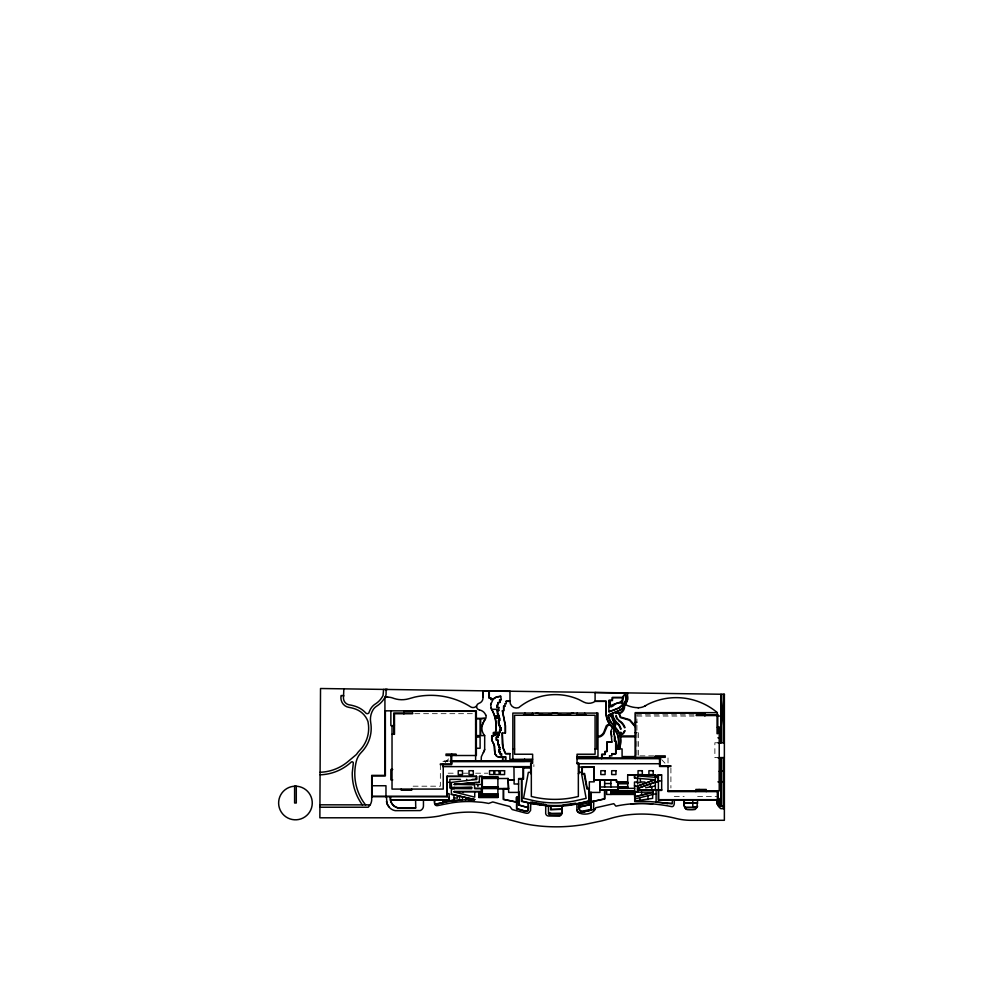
<?xml version="1.0" encoding="UTF-8"?>
<svg xmlns="http://www.w3.org/2000/svg" width="1003" height="1003" viewBox="0 0 1003 1003"><rect width="100%" height="100%" fill="white"/><g stroke="black" fill="none" stroke-linecap="round" stroke-linejoin="round"><path stroke-width="0.75" stroke-dasharray="5 3.75" d="M445.207 762.531L450.798 756.488M414.828 713.685L474.168 713.685M694.026 714.826L636.93 714.826L636.93 722.285M636.93 716.054L694.076 716.054M717.784 742.772L714.876 742.772L714.876 757.629L717.784 757.629M653.693 755.873L636.93 755.873L636.93 734.259M449.081 760.863L442.912 760.863L442.912 762.117M442.912 761.565L449.081 761.565M448.165 773.2L455.788 773.2M463.424 773.2L468 773.2M475.623 773.2L487.834 773.2M674.304 796.445L684.171 796.445M697.624 796.445L716.781 796.445M661.667 759.61L664.976 763.195M670.907 768.01L670.907 787.994M668.011 757.967L668.011 763.734M638.522 732.717L638.522 755.873M636.93 725.269L636.93 731.225M533.884 764.574L533.884 766.631M447.188 760.399L447.188 761.327M440.342 764.662L440.342 786.189L411.656 786.189L411.656 790.239"/><path stroke-width="1.5" d="M454.346 795.003L474.732 799.679M383.585 689.412L383.046 695.518A21.201 21.188 0 0 1 376.2 703.429L375.272 704.031A13.616 13.603 0 0 0 370.884 708.519A20.75 20.737 0 0 0 369.254 711.854L368.866 712.957A2.094 2.094 0 0 1 365.731 712.983L365.18 712.368A23.157 23.144 0 0 0 356.943 706.902A36.622 36.597 0 0 0 349.395 704.871L348.643 704.708A6.896 6.883 0 0 1 343.841 700.182L343.653 699.48A8.952 8.939 0 0 1 343.54 696.308L343.841 688.835M387.71 689.462L386.13 689.425L386.042 694.979L384.751 697.687A23.746 23.721 0 0 1 376.664 706.162A11.121 11.121 0 0 0 373.053 709.823A18.267 18.255 0 0 0 370.684 722.423A34.29 34.278 0 0 1 370.847 733.231L370.345 735.901A34.29 34.278 0 0 1 361.331 752.375A19.458 19.446 0 0 0 356.328 761.264A50.852 50.814 0 0 0 363.587 802.237L365.543 804.882M614.287 724.078L614.287 723.376M622.738 697.624C622.775 703.742 614.262 703.065 610.2 705.974L609.448 705.347L609.448 706.701C613.372 707.942 614.513 702.752 618.199 702.89C628.818 701.736 621.007 717.458 617.008 711.591M623.49 704.206L623.891 703.818A8.789 8.789 0 0 0 626.035 695.555C622.148 693.487 623.665 701.31 621.91 702.89C628.831 706.425 620.431 717.17 616.695 712.306M590.955 810.136L593.513 809.584L593.776 801.309L591.106 801.848M562.144 806.061L562.081 813.634L559.737 816.204L548.541 815.991A2.959 2.959 0 0 1 545.682 813.546L545.745 804.607L530.825 802.074L530.562 810.474L528.669 812.856A3.548 3.548 0 0 1 526.211 813.182L525.396 812.994A108.562 108.562 0 0 1 519.742 811.515L512.207 809.546L509.837 806.512L498.065 803.441A88.59 88.59 0 0 0 492.749 801.949L488.649 803.428A87.085 87.085 0 0 0 481.478 802.275L471.874 801.573A111.12 111.12 0 0 0 452.679 802.663L443.213 804.444A105.478 105.478 0 0 1 437.27 805.66A1.943 1.943 0 0 1 435.503 805.045L434.6 803.428M484.612 749.391L484.399 750.608M653.028 780.372L653.091 779.632M601.662 758.769L601.662 754.356L604.922 754.356L604.922 751.46L606.802 751.46L606.802 742.032L611.805 742.032M390.368 796.683L390.48 800.407A10.017 10.017 0 0 0 398.003 807.979L415.743 807.979L415.593 799.867M390.493 796.833L390.43 799.165M721.069 727.363L724.367 694.289L320.521 688.509L319.869 817.796L419.279 817.796A115.721 115.721 0 0 0 439.088 816.078C457.18 811.64 476.588 810.098 494.567 815.865L518.827 822.247A119.131 119.131 0 0 0 533.508 825.268L539.062 825.945A168.592 168.592 0 0 0 576.888 825.557A200.424 200.424 0 0 0 585.276 824.341L601.838 820.855A198.644 198.644 0 0 0 609.912 818.624A107.572 107.572 0 0 1 615.366 817.132L619.001 816.317A106.368 106.368 0 0 1 628.179 814.825L631.877 814.461A121.526 121.526 0 0 1 651.8 814.461A151.666 151.666 0 0 1 676.285 818.511A60.982 60.982 0 0 0 691.819 820.316L724.367 820.291L724.367 694.289M619.854 710.212L612.169 713.547A7.836 7.836 0 0 0 612.595 716.894A16.65 16.65 0 0 0 614.212 719.753L614.375 719.966A7.109 7.109 0 0 1 615.566 722.611L615.253 727.463M579.132 803.604L575.898 804.193A104.488 104.488 0 0 1 563.31 805.986L550.76 806.249L545.168 805.559L545.293 804.556M545.168 805.559L541.432 805.058L541.57 804.093M543.3 805.309L543.438 804.356M541.432 805.058L537.721 804.506L537.859 803.541M539.576 804.782L539.714 803.817M612.795 713.208C612.482 717.421 615.453 721.621 618.5 723.965M537.721 804.506L533.997 803.93L534.173 802.851M535.853 804.218L536.028 803.152M343.54 696.308L343.678 695.543L341.095 695.543A11.547 11.547 0 0 0 341.183 700.056A9.428 9.428 0 0 0 348.931 707.366A34.19 34.165 0 0 1 356.002 709.259A20.674 20.662 0 0 1 368.013 721.633L368.527 725.345A31.745 31.72 0 0 1 361.23 748.727L358.861 751.297A21.991 21.978 0 0 0 356.529 754.394L347.389 762.067A45.674 45.636 0 0 1 321.9 772.172L320.107 772.247M495.281 732.503L495.62 731.187A33.588 33.588 0 0 0 491.545 709.347L490.655 704.745L493.188 699.078A8.927 8.927 0 0 1 498.867 696.496L500.723 696.145L501.262 699.73L499.682 699.969L500.058 702.413L497.902 702.739M490.718 704.758L490.981 703.216M521.447 778.717L521.447 801.397L532.142 803.616L532.355 802.337M613.585 730.911L613.548 731.789M615.366 725.395L615.541 723.263M615.779 713.472L616.093 711.967M620.544 732.315L619.854 734.359M621.108 732.428L620.393 734.572L623.039 733.243L624.568 730.698M617.234 748.915C620.255 740.954 618.174 732.04 611.742 726.46M619.528 748.915C621.446 742.057 621.647 733.481 615.917 728.303M615.253 725.796L614.877 726.811M625.12 730.848L623.44 733.669L620.142 735.212M485.803 715.101A4.626 4.626 0 0 1 485.189 719.477A17.628 17.628 0 0 0 482.155 726.022A10.557 10.557 0 0 0 484.7 735.575L484.662 749.705L481.327 756.776L481.177 761.327M613.648 730.711L614.137 729.983M697.624 800.106L696.897 807.402L684.899 807.402M684.171 800.106L684.196 806.186L686.19 809.12A2.445 2.445 0 0 0 687.506 809.622L688.133 809.659A50.614 50.614 0 0 0 692.872 809.709L695.217 809.459L697.624 806.236M627.502 696.17A10.093 10.093 0 0 1 625.446 704.031A12.914 12.914 0 0 0 624.455 705.673L624.33 706.237M624.581 705.736L627.552 699.893L627.326 693.048L595.243 692.584M613.121 727.915L614.977 730.272A14.192 14.192 0 0 1 618.174 735.813L618.299 736.478A26.968 26.968 0 0 1 617.698 747.849L617.422 748.765L619.541 748.363A28.886 28.886 0 0 0 620.368 737.393L619.603 734.108A16.123 16.123 0 0 0 617.171 729.883L613.999 725.382M614.024 725.645L614.287 722.649L612.419 719.289M484.085 751.485L483.408 752.501M623.189 707.642L622.587 704.821L618.751 707.955L608.997 711.666M623.603 707.353L618.914 710.763M612.557 727.802L610.739 731.262L611.805 736.515M623.126 707.717L622.336 708.532A10.908 10.908 0 0 1 620.895 709.622L620.381 709.923M623.314 704.169L625.784 700.332L625.897 695.618M614.337 729.632C611.705 732.742 616.933 737.105 614.588 740.941L615.817 740.941L615.817 753.83L611.905 753.83M493.3 699.179L495.858 697.411L500.597 696.32M561.467 814.524L561.316 814.624A1.63 1.63 0 0 1 560.501 814.837L550.76 815.038A2.345 2.345 0 0 1 548.528 813.546L548.39 805.973L545.607 805.622M645.619 705.61L644.453 706.262A13.804 13.804 0 0 1 638.673 707.717L637.996 707.717A29.551 29.551 0 0 1 625.27 704.545M644.866 706.049L647.574 704.47A63.753 63.753 0 0 1 717.346 712.644L717.346 716.054L721.069 716.054M618.174 710.939L615.905 711.879A80.516 80.516 0 0 1 612.846 713.033L608.244 715.39A16.687 16.687 0 0 0 612.319 724.291L614.902 727.062M612.181 713.421L608.395 715.377L609.987 720.58L613.849 725.67M717.346 790.928L717.346 799.679L658.695 799.679L658.695 790.402L661.667 790.402L661.667 774.817L658.269 774.817L658.269 781.989L655.36 781.989L637.544 788.458L655.41 782.127L658.407 782.139M610.376 714.161C612.645 713.02 613.435 720.254 615.428 722.636M577.59 803.842L589.187 801.184M634.711 796.733L653.204 792.144L634.786 792.144L634.686 796.708L634.648 792.144L613.084 792.27L613.084 789.963M634.711 796.884L653.204 792.295M656.1 793.661L634.711 798.977M593.513 809.584L595.105 809.208M609.561 724.128L607.793 724.743A5.09 5.09 0 0 0 606.263 725.859L603.831 732.152A7.573 7.573 0 0 1 599.481 736.089L597.976 736.089M591.106 801.911L604.558 798.864L604.558 789.963M579.283 806.989L589.187 804.745M579.283 807.139L589.338 804.857L589.338 781.838L594.215 781.838L594.215 780.259M590.955 809.308L582.204 811.302A2.407 2.407 0 0 1 580.8 811.189M590.955 809.459C584.285 813.007 576.173 812.969 579.132 803.466M443.213 802.663L434.976 804.318M435.051 804.155L452.416 800.795L465.417 799.679M645.631 787.756L655.36 785.988M501.099 699.618L499.519 699.856L499.895 702.288L497.739 702.614L498.24 704.959L497.112 704.984L497.112 707.504L498.704 707.504M319.932 807.227L368.314 807.227L370.408 804.419A11.647 11.635 0 0 0 371.699 800.018L371.699 775.382L384.926 775.382L384.926 697.361L387.71 697.135L386.318 697.185M634.711 801.033L652.665 798.363L652.665 794.664M547.713 714.826L546.66 714.963A14.468 14.468 0 0 1 543.325 714.888L542.962 714.826M453.807 800.081L442.95 802.024L442.95 800.156M452.428 800.946L455.675 800.519M454.359 784.597L479.534 782.139M573.49 713.083L573.327 713.108A15.898 15.898 0 0 0 570.193 713.823A18.806 18.806 0 0 1 565.341 714.8L564.526 714.838M455.663 800.519L462.17 799.968M454.334 784.308L476.438 782.503M576.888 803.967L576.888 809.709A2.971 2.971 0 0 0 578.179 812.154C582.467 815.89 594.603 814.26 595.644 807.791L613.798 803.679L615.892 806.161L616.858 805.961A116.95 116.95 0 0 1 622.888 804.87L624.907 804.582A116.95 116.95 0 0 1 631.012 803.917L634.711 803.666A131.719 131.719 0 0 1 652.665 803.917A161.922 161.922 0 0 1 670.142 806.324L671.596 806.613A1.843 1.843 0 0 0 673.452 805.898A4.764 4.764 0 0 0 674.304 803.177L674.304 800.106M545.971 714.838L546.798 714.8A18.806 18.806 0 0 0 549.243 714.475L550.973 713.873A9.842 9.842 0 0 1 558.684 713.873L560.426 714.475A18.806 18.806 0 0 0 562.871 714.8L563.699 714.838M320.095 774.78L322.088 774.705A48.207 48.182 0 0 0 351.213 762.104A1.266 1.266 0 0 1 353.282 763.396L352.266 772.786A53.397 53.36 0 0 0 361.494 803.666L362.396 804.882M697.148 807.227L692.81 807.377L692.81 800.106M716.781 800.106L716.781 803.177A16.988 16.988 0 0 0 718.675 806.45L724.367 806.249L718.75 806.299L718.248 805.585A16.712 16.712 0 0 1 716.919 803.14L717.433 800.256L717.433 802.5L718.512 804.281L720.931 804.281L720.931 806.224M724.367 808.581L721.119 808.681A1.504 1.504 0 0 1 720.217 808.242L718.675 806.45M550.91 809.383L561.993 809.158L561.993 806.211M562.144 809.308L550.622 809.684L550.622 806.387L548.541 806.136M562.144 813.22L548.491 813.446M465.405 799.83L474.569 799.642M616.607 782.001L616.607 780.121L594.077 780.121L594.077 767.082L582.141 767.22L582.229 774.053L584.11 774.053L586.868 788.885L588.748 788.885L588.748 800.845C566.946 807.214 543.802 806.913 521.886 801.046L521.886 779.155L523.528 779.155L523.528 767.057L513.962 767.057L514.113 784.007L518.601 784.007M721.069 771.244L719.665 771.257L719.665 781.688M637.996 707.717L638.673 707.717M384.901 689.425L386.13 689.425M483.045 690.917L489.163 690.917L489.163 697.963L490.68 698.038L490.68 699.467L492.962 699.467M623.465 697.624L612.444 697.624L612.444 700.52L608.997 700.52M493.05 699.241L490.906 699.241L490.906 697.812L489.163 697.963L489.088 690.917M490.755 699.392L493.112 699.392M509.825 701.197L506.051 701.197L506.202 703.805L504.822 703.667L504.96 706.275L503.732 706.275L503.732 710.839L502.503 710.839L505.449 725.683L505.449 733.08L502.19 732.93L502.19 741.48A23.997 23.997 0 0 0 504.985 752.714L505.537 753.717L509.825 753.717M595.243 701.247L606.176 701.247L606.176 713.196A18.606 18.606 0 0 0 609.385 723.627L610.89 725.57M506.202 701.348L509.975 701.348A6.519 6.519 0 0 0 518.664 707.667A58.262 58.262 0 0 1 578.618 699.43L583.733 702.075A11.108 11.108 0 0 0 595.092 701.385L606.038 701.385C605.536 710.124 604.859 720.969 612.331 727.275M608.997 701.385L610.2 702.89L610.2 700.52M504.822 706.125L503.594 706.125L503.594 710.688L502.327 710.688L505.299 725.696L505.299 732.93M498.704 710.412L497.112 710.412L497.112 709.322L491.608 709.322L491.044 707.855M497.626 710.55L498.855 710.55L498.855 707.366L497.262 707.366L497.262 705.109M384.926 710.839L476.35 710.839L476.35 755.51L446.022 755.51L446.022 754.068L456.039 754.068L456.039 755.51M717.346 712.644L635.187 712.644L635.187 758.807M498.127 713.81L497.338 713.81L496.974 709.46M393.753 713.948L394.342 725.62L390.857 725.62L390.857 710.839M523.553 714.826L533.17 714.826M541.833 714.826L549.055 714.826M560.614 714.826L567.836 714.826M576.499 714.826L585.978 714.826M498.278 715.691L499.143 715.553L499.143 717.433L495.444 717.584L495.444 715.916M496.899 717.283L498.992 717.283L498.992 715.691M476.35 718.361L484.988 718.361L480.7 718.8L480.7 735.6L484.625 735.6M476.35 718.8L480.124 718.8L480.124 735.6L476.35 735.6M499.582 720.33L498.491 720.192L498.491 723.451L498.93 725.696L499.87 725.696L499.87 727.94L500.81 727.94M635.187 722.285L636.93 722.285M475.623 724.241L476.35 724.241M499.068 725.545L500.158 725.407L500.008 727.789L500.948 727.789L500.948 730.109L499.72 730.109M717.346 727.288L721.069 727.426M500.158 727.651L501.099 727.651L501.099 730.259L499.87 730.259L499.87 732.717L497.551 732.717L497.551 734.171M717.922 727.576L720.931 727.576M500.81 729.971L499.582 729.971L499.72 732.579L497.4 732.579M499.582 732.428L497.262 732.428L497.262 734.459L498.855 734.459L498.052 734.898L498.052 737.067L496.322 737.067L496.322 740.176L497.689 740.038M493.025 742.471L491.708 740.051L491.708 735.976L493.451 735.976L493.451 732.503L495.332 732.579M717.922 732.554L720.931 732.554M493.664 732.717L495.419 732.717L495.833 731.212A33.789 33.789 0 0 0 492.636 710.914L491.846 709.46M635.187 732.717L636.93 732.717M392.023 734.309L392.737 734.309M497.4 734.309L499.143 734.171L499.143 735.186L498.203 735.036L498.203 737.205L496.46 737.205L496.46 740.038M475.623 734.672L476.35 734.672M620.305 735.951L635.187 735.951M491.783 736.052L493.664 736.202L493.526 732.579M620.431 736.816L635.187 736.816M476.35 737.055L480.111 737.055L480.111 748.276L476.35 748.276M597.976 737.042L599.794 736.879A8.388 8.388 0 0 0 604.057 733.481L607.241 726.097A4.225 4.225 0 0 1 608.194 725.482L610.188 724.956M496.61 737.355L498.341 737.355L498.341 735.186M717.922 737.794L720.931 737.794M496.61 739.888L497.839 739.888L497.689 742.132M497.839 741.994L499.143 747.285L499.945 747.285L499.143 751.623L500.372 751.623L500.234 753.88L501.462 753.88M724.367 742.747L717.972 742.747L720.931 742.621L720.931 716.054M499.795 747.423L498.992 747.423L498.992 744.815L498.052 744.966L498.052 742.283M615.817 748.915L622.086 748.915L622.086 756.575L635.187 756.575M512.846 749.015L514.589 749.015M595.08 749.015L596.81 749.015L596.81 713.083M499.795 749.742L498.992 749.742L498.992 751.774L500.234 751.774M500.372 753.729L501.613 753.729L501.462 756.889M577.038 756.575L597.976 756.575L597.976 713.083L512.846 713.083L512.846 759.221M502.842 757.039L505.474 757.039L505.474 761.177L502.842 761.177M718.875 757.616L724.367 757.604M717.922 757.766L720.931 757.766L720.931 771.119L719.665 771.119M577.038 757.967L660.3 757.967M601.662 758.205L609.661 758.205L609.523 755.723L611.905 755.861L611.767 753.692L615.679 753.692L615.679 741.079L614.45 741.079L614.425 736.152M577.038 758.669L660.3 758.669M532.631 759.221L509.825 759.371L509.975 753.566L505.625 753.566L503.167 747.749L502.327 733.08M450.623 760.863L532.342 760.863M481.252 761.252L502.616 761.252L502.616 756.964C494.128 759.447 494.366 750.344 494.115 744.991M505.763 761.177L524.531 761.177L524.531 759.371M450.171 761.327L524.682 761.327L524.682 759.221M450.623 761.565L532.342 761.565M577.038 763.22L578.994 763.22L578.994 773.652L578.342 773.652M450.974 763.509L451.701 763.509M660.3 763.734L577.038 763.734L577.038 754.231L595.08 754.231L595.08 715.264L514.589 715.264L514.589 754.231L532.631 754.231L532.631 763.22L530.675 763.22L530.675 773.652L531.327 773.652M530.8 766.631L442.912 766.631L442.912 763.759M578.994 767.082L594.077 767.082M514.113 767.195L522.952 767.195M523.528 768.022L531.327 768.022M392.737 769.451L390.857 769.451L390.857 779.883L392.737 779.883M719.226 771.257L724.367 771.244M530.675 772.348L528.343 772.348L523.528 798.313L534.474 800.82A101.04 101.04 0 0 0 575.195 800.82L586.141 798.35L581.301 772.235L578.994 772.235M582.141 773.614L584.586 773.463L587.231 788.458L589.338 788.308M627.84 774.968L634.498 774.968L634.498 778.027L655.36 779.82M655.222 774.968L637.682 774.968L637.682 775.77M661.529 774.968L658.407 774.968L658.407 789.825M655.36 775.357L658.269 775.357M655.36 775.883L658.269 775.883M447.188 776.322L476.575 776.322L476.575 779.519L476.438 776.322M447.188 776.472L476.438 776.472M479.534 776.472L482.18 776.472L482.18 786.44M655.36 776.422L658.269 776.422M482.318 776.761L497.889 776.761L497.889 797.535L478.845 797.535L478.845 791.668M655.36 776.961L658.269 776.961M482.318 777.2L497.889 777.2M658.269 777.501L637.544 775.908M482.318 777.626L497.889 777.626M482.318 778.065L497.889 778.065M482.18 778.504L508.12 778.504L508.684 792.408L518.601 792.408M522.952 778.566L518.601 778.566L518.601 805.033L528.293 807.766L528.293 809.308A2.056 2.056 0 0 1 525.672 811.164L516.721 808.631L516.721 797.535L518.601 797.535M518.752 778.717L523.102 778.717L523.102 767.057M460.502 779.381L449.858 779.381L449.858 788.057M472.25 779.381L476.438 779.381L451.388 782.403L451.388 787.405L471.761 787.405L471.761 788.709L451.237 788.571L454.334 788.709M508.045 779.807L513.962 779.807M508.208 779.945L514.113 779.945M658.269 780.936L661.529 780.936M719.226 781.688L724.367 781.688M717.922 781.838L720.931 781.838L720.931 799.968L717.922 799.968L717.922 790.602M627.69 782.001L616.456 782.139L616.456 780.259L593.926 780.259L593.926 767.22L582.292 767.358L582.292 773.463M637.544 782.014L634.498 782.014L634.498 786.001M640.365 782.014L644.942 782.014M447.188 782.277L449.858 782.277M617.835 782.44L627.69 782.44M637.544 782.603L640.365 782.603L640.365 778.541M617.835 782.867L627.69 782.867M617.835 783.305L627.69 783.305M604.646 783.519L610.915 783.519M617.835 783.744L627.69 783.744M474.72 784.459L454.196 784.308L474.569 784.597L474.569 788.571L508.534 788.571L507.982 778.504M476.438 784.459L482.18 784.459M372.276 785.738L385.967 785.738L385.967 796.683M634.423 786.001L637.544 786.151L655.31 779.544L637.394 786.051L637.544 792.144M617.698 786.728L627.69 786.728M497.889 786.828L482.18 786.828L482.18 788.571M599.944 786.979L617.698 786.979M617.835 787.154L627.69 787.154M482.318 787.267L497.889 787.267M617.835 787.593L627.69 787.593M482.318 787.694L497.889 787.694M617.835 788.032L627.69 788.032M482.318 788.132L497.889 788.132M474.72 788.421L482.18 788.421M617.835 788.458L634.648 788.32M497.889 788.709L508.684 788.709L503.381 788.646L503.381 799.441L516.57 802.162M599.944 789.825L617.698 789.825M637.544 789.825L653.204 789.825L653.241 794.526M655.36 789.825L661.529 789.825M637.544 789.963L661.667 789.963M634.648 790.966L614.388 790.966L614.388 789.963M668.011 790.891L719.226 790.891L719.226 727.426M634.648 791.392L613.949 791.392L613.949 789.963M482.318 791.517L454.196 791.517L454.196 792.194L454.346 791.517M454.346 791.668L482.318 791.668M717.346 791.618L668.011 791.618L668.011 766.48L667.334 765.753M637.544 791.994L613.523 791.843L613.523 789.963M589.187 792.433L599.944 792.433L599.944 780.259M634.648 792.696L612.645 792.696L612.645 789.963M634.648 793.135L612.219 793.135L612.219 789.963M634.648 793.574L611.78 793.574L611.78 789.963M497.889 794.063L482.318 794.063L482.318 776.322L479.384 776.322L479.384 782.014M634.648 794L611.341 794L611.341 789.963M497.889 794.489L481.879 794.489L481.879 788.571M497.889 794.928L481.453 794.928L481.453 788.571M497.889 795.366L481.014 795.366L481.014 791.668M497.889 795.793L480.575 795.793L480.575 791.668M372.126 796.244L446.749 796.244L447.188 775.896L447.188 796.683M497.889 796.232L480.149 796.232L480.149 791.668M371.699 796.683L447.325 796.833L447.325 793.536M497.889 796.67L479.71 796.67L479.71 791.668M497.889 797.097L479.271 797.097L479.271 791.668M518.601 797.247L516.432 797.247L516.432 802.162M518.752 797.385L516.57 797.385L516.57 808.744L525.635 811.302A2.207 2.207 0 0 0 528.431 809.308L528.431 802.977M390.543 799.867L449.005 799.867M390.418 800.018L449.294 800.156L449.294 797.072M721.069 800.106L658.269 800.106L658.269 789.825M697.474 800.256L684.322 800.256L684.322 802.914M717.722 800.256L720.931 800.256L720.931 803.992M717.571 800.72L719.226 800.72M589.187 802.099L604.709 798.977L604.709 789.963M684.171 803.052L697.624 803.052M697.474 803.202L684.322 803.202L684.322 805.998M666.656 803.365L672.186 803.516M656.1 789.963L656.1 802.049L672.336 803.654L672.336 800.106M721.069 804.13L718.599 804.13L717.571 800.106M370.12 804.882L319.944 804.807M684.811 807.54L696.985 807.54M415.593 807.841L398.028 807.841A9.867 9.867 0 0 1 390.631 800.381M548.641 813.308L550.76 813.245M509.825 691.355L489.301 691.067L489.301 697.812M468.664 799.78L474.732 799.529L451.388 794.175L451.388 788.709M545.143 714.838L544.316 714.8A18.806 18.806 0 0 1 539.476 713.823A15.898 15.898 0 0 0 536.342 713.108L536.179 713.083M549.18 806.161L545.607 805.91M454.346 797.924L457.418 798.137L457.418 795.705M548.39 805.973L550.76 806.249L550.76 809.534M532.142 803.616L533.997 803.93M667.685 803.654L666.155 803.39A164.091 164.091 0 0 0 657.291 802.174L647.349 801.41A134.302 134.302 0 0 0 640.002 801.309L639.764 801.322A125.927 125.927 0 0 0 634.711 801.485L634.648 786.151M498.178 756.789L505.763 756.751L505.625 761.327M516.432 801.986L503.531 799.316L503.531 788.709M447.188 793.36L449.156 793.812L449.156 800.018M451.212 794.426L453.958 794.915L453.958 800.206L442.812 802.212L442.812 800.018M454.359 792.044L474.732 797.134L474.72 791.668M518.752 804.92L528.431 807.653M615.579 722.611L618.826 725.182L620.581 729.081M578.179 812.154L578.593 812.392A2.971 2.971 0 0 0 579.997 812.681L590.955 810.211L590.955 792.282M496.723 756.137L495.933 755.422M435.503 805.045L435.503 805.045A4.05 4.05 0 0 1 434.449 802.325L434.449 800.018M386.406 796.683L387.045 803.691L389.753 807.854A10.832 10.832 0 0 0 395.245 810.662L420.207 810.574A4.927 4.927 0 0 0 423.454 805.948L423.454 800.018M660.714 758.581L659.548 757.328L659.548 766.48L670.907 766.48L670.907 765.753L660.275 765.753L660.275 757.328M622.6 704.821L622.55 705.059A43.982 43.982 0 0 0 621.095 706.451A8.538 8.538 0 0 1 619.628 707.629L619.227 707.867A8.538 8.538 0 0 1 617.948 708.444A79.024 79.024 0 0 1 608.859 711.854L608.859 700.37L612.306 700.37L612.306 697.474L623.314 697.474L623.314 696.308A1.467 1.467 0 0 1 625.834 695.305M496.046 755.334L495.457 754.482M635.187 725.846L629.771 719.703L620.644 717.057L619.428 713.472M635.187 726.799L629.47 720.204L620.268 717.509L618.851 713.472M619.277 724.818L621.158 728.98M613.497 721.182L610.2 714.061M718.675 803.992L717.722 802.425L717.784 790.903M491.783 740.038L494.642 746.27L494.968 752.488M579.696 810.299L579.283 803.416M495.332 754.544L494.943 753.554M613.823 721.809L614.087 722.461M493.313 743.098L493.576 743.737M624.468 727.727L624.23 727.125A13.064 13.064 0 0 0 619.24 721.207A7.761 7.761 0 0 1 618.6 720.743M493.639 743.699L494.04 745.016M613.686 732.604L614.337 735.061M611.178 716.744L610.514 714.725M575.898 804.193L575.709 803.202L563.197 804.907L563.31 805.986M610.902 731.776L611.955 742.182L606.953 742.182L606.953 751.598L605.072 751.598L605.072 754.494L601.813 754.494L601.813 758.055M580.524 806.7L580.524 804.782L591.106 802.362L591.106 792.433M723.238 694.277L723.238 742.747M723.238 757.604L723.238 808.619M721.069 742.772L721.069 694.239L720.931 714.011M721.069 757.604L721.069 806.362M719.226 798.426L719.226 806.425M706.262 791.618L706.262 789.449L695.831 789.449L695.831 791.618M704.883 716.054L704.883 713.083L635.626 713.083L635.639 757.328L665.227 757.328L665.227 755.873L655.21 755.873L655.21 757.328M699.104 789.449L699.104 790.891M655.36 789.963L655.36 774.817L627.69 774.817L627.69 788.458M651.812 786.628L651.812 789.963M650.408 783.945L650.408 786.879M647.976 795.83L647.976 799.065M641.694 792.144L641.694 793.574M639.764 797.874L639.764 800.281M637.544 774.817L637.544 784.007M634.824 796.708L634.824 794.439L606.639 794.439L606.639 789.963M634.648 774.817L634.648 777.902M627.464 692.897L627.464 695.292M617.835 782.001L617.835 789.963L599.794 789.963L599.794 780.121M617.698 782.139L617.698 789.963M610.915 780.259L610.915 786.979M610.915 789.825L610.915 794.439M609.899 702.89L609.899 705.347M609.799 702.89L609.799 705.347M604.646 780.259L604.646 786.979M595.092 692.434L595.092 701.385M590.817 802.237L590.817 810.136L579.985 812.53A2.833 2.833 0 0 1 578.656 812.267L578.267 812.041A2.833 2.833 0 0 1 577.038 809.697M589.037 801.372L589.037 804.619M584.711 713.083L584.711 715.264M579.433 803.541L579.433 806.801M578.342 763.22L578.342 796.47A96.802 96.802 0 0 1 531.327 796.47L531.327 763.22M577.189 713.083L577.189 715.264M561.993 809.446L561.993 813.069M532.48 713.083L532.48 715.264M528.293 803.09L528.293 807.465M524.945 713.083L524.945 715.264M518.89 791.53L518.89 804.807M509.975 691.217L509.975 701.348M502.691 756.889L502.691 761.327M501.312 756.751L501.312 754.018L500.083 754.018L500.083 751.911L498.855 751.911L498.855 749.605L499.644 749.605L498.855 744.966M499.431 720.192L499.431 718.374L495.306 717.734L495.306 715.778L497.037 715.778L497.037 717.145L498.855 717.145L498.278 713.672M499.218 725.407L498.779 720.48L499.72 720.48L499.72 718.085L496.899 718.236L496.899 715.916M498.992 734.309L498.992 735.036M498.641 720.33L498.641 723.301M498.416 715.553L497.475 710.412M498.203 744.815L497.551 740.176M497.037 717.433L497.037 718.085M495.319 732.854L495.319 734.735L494.228 734.735L494.228 732.854M491.934 736.202L491.934 740.001M483.045 697.223L483.045 690.829L482.97 697.235A5.629 5.629 0 0 1 479.02 703.291A3.41 3.41 0 0 0 479.459 709.948M477.904 784.459L477.904 786.44M475.623 761.327L475.623 711.277L403.896 711.277L403.896 713.948M471.611 787.405L451.237 788.057M471.172 798.864L471.172 799.679M466.671 779.381L466.671 780.497M466.044 797.686L466.044 798.752M463.223 791.668L463.223 792.558M462.546 796.884L462.546 798.501M459.587 796.206L459.587 798.288M454.334 787.405L454.346 788.057M451.701 754.068L451.701 764.662L440.342 764.662L440.342 763.947L450.974 763.947L450.974 755.51M443.238 764.662L443.238 789.085L392.023 789.085L392.023 725.62M434.6 800.018L434.6 802.325M411.656 789.085L411.656 790.239L401.225 790.239L401.225 789.085M385.365 710.839L385.365 775.933L372.126 775.933L372.276 796.683M296.286 786.239L296.286 803.002L294.606 803.002L294.606 786.239M625.032 727.589A13.616 13.616 0 0 0 619.578 720.731A7.197 7.197 0 0 1 616.356 715.829M616.343 713.559A7.197 7.197 0 0 1 616.506 712.832M631.012 803.917A132.133 132.133 0 0 1 652.665 803.917M388.901 806.939A10.832 10.832 0 0 1 386.468 801.259M686.19 809.12A5.178 5.178 0 0 1 684.535 806.964M617.434 719.602A7.761 7.761 0 0 1 615.792 715.916M479.447 710.011A7.999 7.999 0 0 1 485.74 715.139M476.525 706.012A4.676 4.676 0 0 1 470.382 706.739L469.63 706.225A74.498 74.498 0 0 0 414.678 697.11L408.71 698.79A25.213 25.213 0 0 1 394.041 698.477L393.163 698.151A15.885 15.885 0 0 0 384.926 697.361M482.079 726.009A17.69 17.69 0 0 1 485.126 719.439M295.446 786.189L293.252 786.327A16.813 16.813 0 0 0 281.266 812.041A16.813 16.813 0 0 0 309.626 812.041A16.813 16.813 0 0 0 297.64 786.327L295.446 786.189M412.597 713.008L393.753 713.008L393.753 734.309L394.48 734.309L394.48 713.735L412.597 713.735L412.597 713.008M717.784 714.826L696.195 714.826L696.195 715.553L717.057 715.553L717.057 733.657L717.784 733.657L717.784 714.826M496.748 733.093L495.658 733.093L495.658 734.986L496.748 734.986L496.748 733.093M462.508 770.718L458.233 770.718L458.233 774.554L462.508 774.554L462.508 770.718M473.303 770.718L469.028 770.718L469.028 774.554L473.303 774.554L473.303 770.718M493.802 770.718L489.527 770.718L489.527 774.554L493.802 774.554L493.802 770.718M499.093 770.718L494.818 770.718L494.818 774.554L499.093 774.554L499.093 770.718M504.597 770.718L500.321 770.718L500.321 774.554L504.597 774.554L504.597 770.718M605.085 770.718L600.81 770.718L600.81 774.554L605.085 774.554L605.085 770.718M615.942 770.718L611.68 770.718L611.68 774.554L615.942 774.554L615.942 770.718M642.321 770.718L638.046 770.718L638.046 774.554L642.321 774.554L642.321 770.718M653.191 770.718L648.916 770.718L648.916 774.554L653.191 774.554L653.191 770.718M720.931 771.407L719.803 771.407L719.803 781.55L720.931 781.55L720.931 771.407"/></g></svg>
